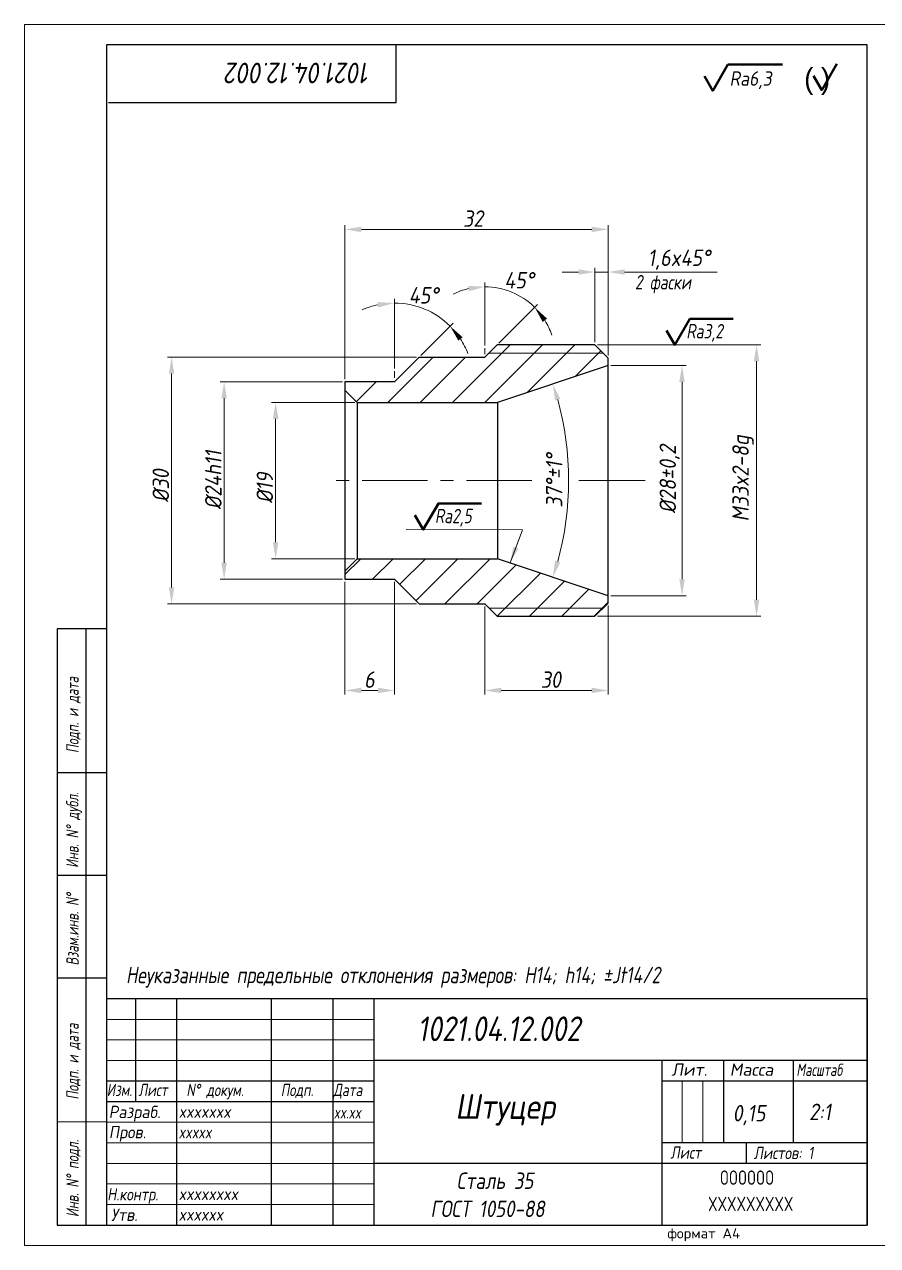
# Model space of a CAD drawing. Header units: millimetres. Extents: x 1490 to 2788, y -4564 to 680.
# Drawn here: x 1949.6 to 2157.1, y -4564.3 to -4267.3 of the extents above; entities that cross this region are included whole.
import ezdxf

# ---------------------------------------------------------------- set-up
doc = ezdxf.new("R2010")
doc.units = ezdxf.units.MM
doc.linetypes.add('CENTER', pattern=[50.8, 31.75, -6.35, 6.35, -6.35])
for name, color, linetype, lineweight in [('Ax', 1, 'CENTER', 18), ('Dim', 3, 'Continuous', 40), ('Hatch', 5, 'Continuous', 18), ('Slim', 8, 'Continuous', 18), ('Text', 2, 'Continuous', 40), ('Wide', 31, 'Continuous', 60)]:
    doc.layers.add(name, color=color, linetype=linetype, lineweight=lineweight)
doc.styles.add('курсив', font='romans.shx', dxfattribs={"oblique": 10})
doc.styles.add('курсив 0_75', font='romans.shx', dxfattribs={"width": 0.75, "oblique": 10})
doc.styles.add('курсив 0_85', font='romans.shx', dxfattribs={"width": 0.85, "oblique": 10})
doc.dimstyles.new('L.Arrow', dxfattribs={"dimtxt": 4, "dimasz": 4, "dimexe": 2, "dimexo": 0.625, "dimgap": 1, "dimtad": 1, "dimlfac": 5, "dimtxsty": 'курсив 0_85', "dimcen": 0, "dimclrd": 256, "dimclre": 256, "dimclrt": 256, "dimadec": 1, "dimazin": 0, "dimtp": 0.0165, "dimtm": 0.0075, "dimtfac": 1, "dimtmove": 0, "dimatfit": 3, "dimfxl": 1, "dimlwd": 18, "dimlwe": 18, "dimarcsym": 0})
doc.dimstyles.new('к1_1', dxfattribs={"dimtxt": 4, "dimasz": 4, "dimexe": 1, "dimexo": 0.625, "dimtad": 1, "dimtxsty": 'курсив 0_85', "dimcen": 0, "dimadec": 0, "dimazin": 0, "dimtfac": 1, "dimtmove": 0, "dimatfit": 3, "dimldrblk": 'DOTSMALL', "dimfxl": 1, "dimlwd": 18, "dimlwe": 18, "dimarcsym": 0})

# ---------------------------------------------------------------- blocks, each defined once
blk = doc.blocks.new('*D155')
at = {"layer": 'Defpoints', "color": 0, "transparency": 16777216}
for p in [(2091.53, -4350.2), (2064.63, -4359.2), (2081.49, -4386.16), (2064.63, -4397.2), (2091.53, -4406.2)]:
    blk.add_point(p, dxfattribs=at)
at = {"layer": 'Dim', "color": 0, "lineweight": 18, "transparency": 16777216}
blk.add_arc((2007.85, -4378.2), 74.07, 344.5946, 15.4054, dxfattribs=at)
at = {"layer": 'Dim', "color": 0, "transparency": 16777216}
for points in [[(2078.62, -4358.72), (2079.89, -4358.33), (2078.09, -4354.7)], [(2079.89, -4398.07), (2078.62, -4397.68), (2078.09, -4401.7)]]:
    blk.add_solid(points, dxfattribs=at)
at = {"layer": 'Dim', "color": 0, "transparency": 16777216, "insert": (2078.41, -4378.2), "char_height": 4, "attachment_point": 5, "rotation": 90, "style": 'курсив 0_85'}
blk.add_mtext('37°%%p1%%d', dxfattribs=at)
blk = doc.blocks.new('_DotSmall')
at = {"color": 0, "linetype": 'ByBlock', "const_width": 0.5}
blk.add_lwpolyline([(-122670.927, 17467.939, 1), (-122670.802, 17467.939, 1)], format="xyb", close=True, dxfattribs=at)
blk = doc.blocks.new('*D7')
at = {"layer": 'Defpoints', "color": 0, "transparency": 16777216}
for p in [(2091.53, -4350.2), (2091.53, -4406.2), (2109.5, -4406.2)]:
    blk.add_point(p, dxfattribs=at)
at = {"layer": 'Dim', "color": 0, "lineweight": 18, "transparency": 16777216}
for p, q in [((2092.15, -4350.2), (2110.5, -4350.2)), ((2109.5, -4354.2), (2109.5, -4402.2)), ((2092.15, -4406.2), (2110.5, -4406.2))]:
    blk.add_line(p, q, dxfattribs=at)
at = {"layer": 'Dim', "color": 0, "transparency": 16777216}
for points in [[(2108.84, -4354.2), (2110.17, -4354.2), (2109.5, -4350.2)], [(2108.84, -4402.2), (2110.17, -4402.2), (2109.5, -4406.2)]]:
    blk.add_solid(points, dxfattribs=at)
at = {"layer": 'Dim', "color": 0, "transparency": 16777216, "insert": (2106.5, -4377.85), "char_height": 4, "attachment_point": 5, "rotation": 90, "style": 'курсив 0_85'}
blk.add_mtext('%%c28%%p0,2', dxfattribs=at)
blk = doc.blocks.new('*D156')
at = {"layer": 'Defpoints', "color": 0, "transparency": 16777216}
for p in [(2027.53, -4402.2), (2039.53, -4402.2), (2039.53, -4429.25)]:
    blk.add_point(p, dxfattribs=at)
at = {"layer": 'Dim', "color": 0, "lineweight": 18, "transparency": 16777216}
for p, q in [((2027.53, -4402.82), (2027.53, -4430.25)), ((2039.53, -4402.82), (2039.53, -4430.25)), ((2031.53, -4429.25), (2035.53, -4429.25))]:
    blk.add_line(p, q, dxfattribs=at)
at = {"layer": 'Dim', "color": 0, "transparency": 16777216}
for points in [[(2031.53, -4428.58), (2031.53, -4429.91), (2027.53, -4429.25)], [(2035.53, -4428.58), (2035.53, -4429.91), (2039.53, -4429.25)]]:
    blk.add_solid(points, dxfattribs=at)
at = {"layer": 'Dim', "color": 0, "transparency": 16777216, "insert": (2033.46, -4426.62), "char_height": 4, "attachment_point": 5, "style": 'курсив 0_85'}
blk.add_mtext('6', dxfattribs=at)
blk = doc.blocks.new('*D8')
at = {"layer": 'Defpoints', "color": 0, "transparency": 16777216}
for p in [(2030.53, -4359.2), (2010.66, -4397.2), (2030.53, -4397.2)]:
    blk.add_point(p, dxfattribs=at)
at = {"layer": 'Dim', "color": 0, "lineweight": 18, "transparency": 16777216}
for p, q in [((2029.9, -4359.2), (2009.66, -4359.2)), ((2010.66, -4363.2), (2010.66, -4393.2)), ((2029.9, -4397.2), (2009.66, -4397.2))]:
    blk.add_line(p, q, dxfattribs=at)
at = {"layer": 'Dim', "color": 0, "transparency": 16777216}
for points in [[(2009.99, -4363.2), (2011.32, -4363.2), (2010.66, -4359.2)], [(2009.99, -4393.2), (2011.32, -4393.2), (2010.66, -4397.2)]]:
    blk.add_solid(points, dxfattribs=at)
at = {"layer": 'Dim', "color": 0, "transparency": 16777216, "insert": (2008.03, -4379.97), "char_height": 4, "attachment_point": 5, "rotation": 90, "style": 'курсив 0_85'}
blk.add_mtext('%%c19', dxfattribs=at)
blk = doc.blocks.new('*D157')
at = {"layer": 'Defpoints', "color": 0, "transparency": 16777216}
for p in [(2027.53, -4354.2), (1998.13, -4402.2), (2027.53, -4402.2)]:
    blk.add_point(p, dxfattribs=at)
at = {"layer": 'Dim', "color": 0, "lineweight": 18, "transparency": 16777216}
for p, q in [((2026.9, -4354.2), (1997.13, -4354.2)), ((1998.13, -4358.2), (1998.13, -4398.2)), ((2026.9, -4402.2), (1997.13, -4402.2))]:
    blk.add_line(p, q, dxfattribs=at)
at = {"layer": 'Dim', "color": 0, "transparency": 16777216}
for points in [[(1997.46, -4358.2), (1998.8, -4358.2), (1998.13, -4354.2)], [(1997.46, -4398.2), (1998.8, -4398.2), (1998.13, -4402.2)]]:
    blk.add_solid(points, dxfattribs=at)
at = {"layer": 'Dim', "color": 0, "transparency": 16777216, "insert": (1995.51, -4378.05), "char_height": 4, "attachment_point": 5, "rotation": 90, "style": 'курсив 0_85'}
blk.add_mtext('%%c24h11', dxfattribs=at)
blk = doc.blocks.new('*D158')
at = {"layer": 'Defpoints', "color": 0, "transparency": 16777216}
for p in [(2045.53, -4348.2), (1985.35, -4408.2), (2045.53, -4408.2)]:
    blk.add_point(p, dxfattribs=at)
at = {"layer": 'Dim', "color": 0, "lineweight": 18, "transparency": 16777216}
for p, q in [((2044.9, -4348.2), (1984.35, -4348.2)), ((1985.35, -4352.2), (1985.35, -4404.2)), ((2044.9, -4408.2), (1984.35, -4408.2))]:
    blk.add_line(p, q, dxfattribs=at)
at = {"layer": 'Dim', "color": 0, "transparency": 16777216}
for points in [[(1984.69, -4352.2), (1986.02, -4352.2), (1985.35, -4348.2)], [(1984.69, -4404.2), (1986.02, -4404.2), (1985.35, -4408.2)]]:
    blk.add_solid(points, dxfattribs=at)
at = {"layer": 'Dim', "color": 0, "transparency": 16777216, "insert": (1982.73, -4379.46), "char_height": 4, "attachment_point": 5, "rotation": 90, "style": 'курсив 0_85'}
blk.add_mtext('%%c30', dxfattribs=at)
blk = doc.blocks.new('*D159')
at = {"layer": 'Defpoints', "color": 0, "transparency": 16777216}
for p in [(2061.53, -4408.2), (2091.53, -4408), (2091.53, -4429.25)]:
    blk.add_point(p, dxfattribs=at)
at = {"layer": 'Dim', "color": 0, "lineweight": 18, "transparency": 16777216}
for p, q in [((2061.53, -4408.82), (2061.53, -4430.25)), ((2091.53, -4408.62), (2091.53, -4430.25)), ((2065.53, -4429.25), (2087.53, -4429.25))]:
    blk.add_line(p, q, dxfattribs=at)
at = {"layer": 'Dim', "color": 0, "transparency": 16777216}
for points in [[(2065.53, -4428.58), (2065.53, -4429.91), (2061.53, -4429.25)], [(2087.53, -4428.58), (2087.53, -4429.91), (2091.53, -4429.25)]]:
    blk.add_solid(points, dxfattribs=at)
at = {"layer": 'Dim', "color": 0, "transparency": 16777216, "insert": (2077.61, -4426.62), "char_height": 4, "attachment_point": 5, "style": 'курсив 0_85'}
blk.add_mtext('30', dxfattribs=at)
blk = doc.blocks.new('*D160')
at = {"layer": 'Defpoints', "color": 0, "transparency": 16777216}
for p in [(2091.53, -4317.12), (2091.53, -4348.4), (2027.53, -4354.2)]:
    blk.add_point(p, dxfattribs=at)
at = {"layer": 'Dim', "color": 0, "lineweight": 18, "transparency": 16777216}
for p, q in [((2027.53, -4353.57), (2027.53, -4316.12)), ((2031.53, -4317.12), (2087.53, -4317.12)), ((2091.53, -4347.77), (2091.53, -4316.12))]:
    blk.add_line(p, q, dxfattribs=at)
at = {"layer": 'Dim', "color": 0, "transparency": 16777216}
for points in [[(2031.53, -4316.45), (2031.53, -4317.78), (2027.53, -4317.12)], [(2087.53, -4316.45), (2087.53, -4317.78), (2091.53, -4317.12)]]:
    blk.add_solid(points, dxfattribs=at)
at = {"layer": 'Dim', "color": 0, "transparency": 16777216, "insert": (2058.7, -4314.49), "char_height": 4, "attachment_point": 5, "style": 'курсив 0_85'}
blk.add_mtext('32', dxfattribs=at)
blk = doc.blocks.new('*D9')
at = {"layer": 'Defpoints', "color": 0, "transparency": 16777216}
for p in [(2088.33, -4345.2), (2088.33, -4411.2), (2127.63, -4411.2)]:
    blk.add_point(p, dxfattribs=at)
at = {"layer": 'Dim', "color": 0, "lineweight": 18, "transparency": 16777216}
for p, q in [((2088.95, -4345.2), (2128.63, -4345.2)), ((2127.63, -4349.2), (2127.63, -4407.2)), ((2088.95, -4411.2), (2128.63, -4411.2))]:
    blk.add_line(p, q, dxfattribs=at)
at = {"layer": 'Dim', "color": 0, "transparency": 16777216}
for points in [[(2126.96, -4349.2), (2128.3, -4349.2), (2127.63, -4345.2)], [(2126.96, -4407.2), (2128.3, -4407.2), (2127.63, -4411.2)]]:
    blk.add_solid(points, dxfattribs=at)
at = {"layer": 'Dim', "color": 0, "transparency": 16777216, "insert": (2124.34, -4377.67), "char_height": 4, "attachment_point": 5, "rotation": 90, "style": 'курсив 0_85'}
blk.add_mtext('M33x2-8g', dxfattribs=at)
blk = doc.blocks.new('*D161')
at = {"layer": 'Defpoints', "color": 0, "transparency": 16777216}
for p in [(2049.12, -4337.59), (2045.53, -4348.2), (2039.53, -4351.59), (2039.53, -4353.25), (2039.53, -4354.2)]:
    blk.add_point(p, dxfattribs=at)
at = {"layer": 'Dim', "color": 0, "lineweight": 18, "transparency": 16777216}
for p, q in [((2039.53, -4350.97), (2039.53, -4334.02)), ((2045.97, -4347.76), (2053.8, -4339.93))]:
    blk.add_line(p, q, dxfattribs=at)
for start, end in [(101.9718, 113.9436), (45, 90), (21.0564, 33.0282)]:
    blk.add_arc((2039.53, -4354.2), 19.18, start, end, dxfattribs=at)
at = {"layer": 'Dim', "color": 0, "transparency": 16777216}
for points in [[(2035.48, -4334.78), (2035.62, -4336.1), (2039.53, -4335.02)], [(2055.09, -4344.17), (2056.13, -4343.33), (2053.09, -4340.64)]]:
    blk.add_solid(points, dxfattribs=at)
at = {"layer": 'Dim', "color": 0, "transparency": 16777216, "insert": (2046.68, -4333.15), "char_height": 4, "attachment_point": 5, "style": 'курсив 0_85'}
blk.add_mtext('45°', dxfattribs=at)
blk = doc.blocks.new('*D162')
at = {"layer": 'Defpoints', "color": 0, "transparency": 16777216}
for p in [(2065.97, -4331.63), (2061.53, -4345.96), (2061.53, -4347.46), (2064.53, -4345.2), (2061.53, -4348.2)]:
    blk.add_point(p, dxfattribs=at)
at = {"layer": 'Dim', "color": 0, "lineweight": 18, "transparency": 16777216}
for p, q in [((2061.53, -4345.34), (2061.53, -4330.05)), ((2064.97, -4344.76), (2074.37, -4335.36))]:
    blk.add_line(p, q, dxfattribs=at)
for start, end in [(103.3911, 116.7823), (45, 90), (18.2177, 31.6089)]:
    blk.add_arc((2061.53, -4348.2), 17.15, start, end, dxfattribs=at)
at = {"layer": 'Dim', "color": 0, "transparency": 16777216}
for points in [[(2057.48, -4330.85), (2057.63, -4332.17), (2061.53, -4331.05)], [(2075.62, -4339.62), (2076.66, -4338.8), (2073.66, -4336.07)]]:
    blk.add_solid(points, dxfattribs=at)
at = {"layer": 'Dim', "color": 0, "transparency": 16777216, "insert": (2069.92, -4329.48), "char_height": 4, "attachment_point": 5, "style": 'курсив 0_85'}
blk.add_mtext('45°', dxfattribs=at)
blk = doc.blocks.new('*D163')
at = {"layer": 'Defpoints', "color": 0, "transparency": 16777216}
for p in [(2091.53, -4327.48), (2088.33, -4345.2), (2091.53, -4348.4)]:
    blk.add_point(p, dxfattribs=at)
at = {"layer": 'Dim', "color": 0, "lineweight": 18, "transparency": 16777216}
for p, q in [((2088.33, -4344.57), (2088.33, -4326.48)), ((2091.53, -4347.77), (2091.53, -4326.48)), ((2084.33, -4327.48), (2080.33, -4327.48)), ((2088.33, -4327.48), (2091.53, -4327.48)), ((2095.53, -4327.48), (2118.08, -4327.48))]:
    blk.add_line(p, q, dxfattribs=at)
at = {"layer": 'Dim', "color": 0, "transparency": 16777216}
for points in [[(2084.33, -4326.82), (2084.33, -4328.15), (2088.33, -4327.48)], [(2095.53, -4326.82), (2095.53, -4328.15), (2091.53, -4327.48)]]:
    blk.add_solid(points, dxfattribs=at)
at = {"layer": 'Dim', "color": 0, "transparency": 16777216, "insert": (2108.8, -4324.48), "char_height": 4, "attachment_point": 5, "style": 'курсив 0_85'}
blk.add_mtext('1,6x45%%d', dxfattribs=at)

msp = doc.modelspace()

# ---------------------------------------------------------------- hatches: boundary and pattern name
at = {"layer": 'Hatch'}
h = msp.add_hatch(dxfattribs=at)
h.set_pattern_fill('ANSI31', color=256, scale=1.75, style=0)
h.set_pattern_definition([(45, (-8116.021, -1233.6354), (-3.928862, 3.928862), [])])
h.paths.add_polyline_path([(2091.5295, -4350.1998), (2091.5295, -4348.3998), (2090.3295, -4347.1998), (2062.5295, -4347.1998), (2061.5295, -4348.1998), (2045.5295, -4348.1998), (2039.5295, -4354.1998), (2027.5295, -4354.1998), (2027.5295, -4356.1998), (2030.5295, -4359.1998), (2064.6314, -4359.1998)])
h.paths.add_polyline_path([(2064.6314, -4397.1998), (2030.5295, -4397.1998), (2027.5295, -4400.1998), (2027.5295, -4402.1998), (2039.5295, -4402.1998), (2045.5295, -4408.1998), (2061.5295, -4408.1998), (2062.5295, -4409.1998), (2090.3295, -4409.1998), (2091.5295, -4407.9998), (2091.5295, -4406.1998)])
h.paths.add_polyline_path([(2090.3295, -4347.1998), (2088.3295, -4345.1998), (2064.5295, -4345.1998), (2062.5295, -4347.1998)])
h.paths.add_polyline_path([(2062.5295, -4409.1998), (2064.5295, -4411.1998), (2088.3295, -4411.1998), (2090.3295, -4409.1998)])

# ---------------------------------------------------------------- linework, layer by layer
for p, q in [((2039.974, -4286.2562), (2039.974, -4272.2562)), ((1969.974, -4286.2562), (2039.974, -4286.2562)), ((2064.5295, -4345.1998), (2061.5295, -4348.1998)), ((2088.3295, -4345.1998), (2064.5295, -4345.1998)), ((2088.3295, -4345.1998), (2091.5295, -4348.3998)), ((2039.5295, -4354.1998), (2045.5295, -4348.1998)), ((2045.5295, -4348.1998), (2061.5295, -4348.1998)), ((2091.5295, -4350.1998), (2064.6314, -4359.1998)), ((2091.5295, -4407.9998), (2091.5295, -4348.3998)), ((2027.5295, -4354.1998), (2027.5295, -4402.1998)), ((2039.5295, -4354.1998), (2027.5295, -4354.1998)), ((2030.5295, -4359.1998), (2027.5295, -4356.1998)), ((2030.5295, -4359.1998), (2064.6314, -4359.1998)), ((2030.5295, -4359.1998), (2030.5295, -4397.1998)), ((2064.6314, -4359.1998), (2064.6314, -4397.1998)), ((2030.5295, -4397.1998), (2027.5295, -4400.1998)), ((2030.5295, -4397.1998), (2064.6314, -4397.1998)), ((2091.5295, -4406.1998), (2064.6314, -4397.1998)), ((2027.5295, -4402.1998), (2039.5295, -4402.1998)), ((2039.5295, -4402.1998), (2045.5295, -4408.1998)), ((2045.5295, -4408.1998), (2061.5295, -4408.1998)), ((2064.5295, -4411.1998), (2061.5295, -4408.1998)), ((2091.5295, -4407.9998), (2088.3295, -4411.1998)), ((2064.5295, -4411.1998), (2088.3295, -4411.1998)), ((1957.5614, -4414.2623), (1957.5614, -4559.2623)), ((1969.5614, -4414.2623), (1957.5614, -4414.2623)), ((1964.5619, -4559.192), (1964.5619, -4414.2623)), ((1969.492, -4449.262), (1957.5614, -4449.2634)), ((1969.4748, -4474.262), (1957.5614, -4474.2616)), ((1957.5614, -4499.2598), (1957.5614, -4499.2598)), ((1969.5614, -4499.2619), (1957.5614, -4499.2598)), ((2154.5614, -4504.2623), (1969.5614, -4504.2623)), ((1976.5614, -4504.2623), (1976.5614, -4529.2623)), ((1986.5614, -4504.2623), (1986.5614, -4559.2623)), ((2009.5614, -4504.2623), (2009.5614, -4559.2623)), ((2024.5614, -4504.2623), (2024.5614, -4559.2623)), ((2034.5614, -4504.2623), (2034.5614, -4559.2623)), ((2154.5614, -4559.2623), (2154.5614, -4504.2623)), ((2154.5614, -4504.2623), (2154.5614, -4559.2623)), ((2104.5614, -4519.2623), (2034.5614, -4519.2623)), ((2104.5614, -4519.2623), (2104.5614, -4559.2623)), ((2154.5614, -4519.2623), (2104.5614, -4519.2623)), ((2119.5614, -4519.2623), (2119.5614, -4539.2623)), ((2136.5614, -4519.2623), (2136.5614, -4539.2623)), ((2034.5614, -4524.2623), (1969.5614, -4524.2623)), ((2154.5614, -4524.2623), (2104.5614, -4524.2623)), ((2034.5614, -4529.2623), (1969.5614, -4529.2623)), ((1969.5614, -4534.2627), (1957.5614, -4534.1932)), ((2154.5614, -4539.2623), (2104.5614, -4539.2623)), ((2125.0658, -4539.2623), (2125.0658, -4544.2623)), ((2104.5614, -4544.2623), (2034.5614, -4544.2623)), ((2154.5614, -4544.2623), (2104.5614, -4544.2623)), ((1957.5614, -4559.2623), (1969.5614, -4559.2623)), ((1969.5614, -4559.2623), (2154.5614, -4559.2623))]:
    msp.add_line(p, q)
msp.add_lwpolyline([(1969.5614, -4559.2623), (2154.5614, -4559.2623), (2154.5614, -4272.2623), (1969.5614, -4272.2623)], close=True)
at = {"layer": 'Ax', "ltscale": 0.5}
msp.add_line((2072.9869, -4378.1998), (2024.7156, -4378.1998), dxfattribs=at)
at = {"layer": 'Ax'}
msp.add_line((2100.498, -4378.1998), (2084.4106, -4378.1998), dxfattribs=at)
at = {"layer": 'Slim'}
for p, q in [((2061.5295, -4347.464), (2061.5295, -4345.9613)), ((2090.3295, -4347.1998), (2062.5295, -4347.1998)), ((2039.5295, -4353.2533), (2039.5295, -4351.5948)), ((2090.3295, -4409.1998), (2062.5295, -4409.1998)), ((2034.5614, -4509.2623), (1969.5614, -4509.2623)), ((2034.5614, -4514.2623), (1969.5614, -4514.2623)), ((2034.5614, -4519.2623), (1969.5614, -4519.2623)), ((2109.5614, -4524.2623), (2109.5614, -4539.2623)), ((2114.5614, -4524.2623), (2114.5614, -4539.2623)), ((2034.5614, -4534.2623), (1969.5614, -4534.2623)), ((2034.5614, -4539.2623), (1969.5614, -4539.2623)), ((2034.5614, -4544.2623), (1969.5614, -4544.2623)), ((2034.5614, -4549.2623), (1969.5614, -4549.2623)), ((2034.5614, -4554.2623), (1969.5614, -4554.2623))]:
    msp.add_line(p, q, dxfattribs=at)
msp.add_lwpolyline([(1949.5613, -4564.2622), (2159.5613, -4564.2622), (2159.5613, -4267.2622), (1949.5613, -4267.2622)], close=True, dxfattribs=at)
at = {"layer": 'Text'}
for points in [[(2114.957, -4279.875), (2116.9838, -4283.3855), (2120.6631, -4277.0128), (2133.9594, -4277.0128)], [(2141.4603, -4279.7266), (2143.4871, -4283.2371), (2147.1664, -4276.8644)], [(2105.6968, -4341.6892), (2107.7236, -4345.1998), (2111.4029, -4338.827), (2121.9151, -4338.827)], [(2044.5472, -4386.6303), (2046.574, -4390.1409), (2050.2533, -4383.7681), (2060.7655, -4383.7681)]]:
    msp.add_lwpolyline(points, dxfattribs=at)

# ---------------------------------------------------------------- texts
at = {"layer": 'Text', "oblique": 10}
for s, height, rotation, style, width, p in [('1021.04.12.002', 5, 180, 'курсив', 0.85, (2033.7258, -4276.5794)), ('Подп. и дата', 3, 90, 'курсив 0_75', 0.7, (1962.7513, -4444.4794)), ('Инв. N%%D дубл.', 3, 90, 'курсив 0_75', 0.7, (1962.7176, -4472.4129)), ('Взам.инв. N%%D', 3, 90, 'курсив 0_75', 0.7, (1962.7513, -4496.1413)), ('Подп. и дата', 3, 90, 'курсив 0_75', 0.7, (1962.7513, -4528.7666)), ('Инв. N%%D подл.', 3, 90, 'курсив 0_75', 0.7, (1962.7513, -4557.3393))]:
    msp.add_text(s, height=height, rotation=rotation, dxfattribs=dict(at, style=style, width=width)).set_placement(p)
for s, height, style, width, p in [('Ra6,3', 3.5, 'курсив 0_85', 0.85, (2121.0664, -4282.1654)), ('2 фаски', 3.5, 'курсив 0_75', 0.75, (2098.0419, -4331.7063)), ('Ra3,2', 3.5, 'курсив 0_75', 0.75, (2110.537, -4343.6247)), ('Ra2,5', 3.5, 'курсив 0_75', 0.75, (2049.3874, -4388.5658)), ('Неуказанные предельные отклонения размеров: H14; h14; %%PJt14/2', 4, 'курсив 0_75', 0.75, (1974.272, -4500.4482)), ('1021.04.12.002', 6, 'курсив', 0.8, (2045.1421, -4514.5312)), ('Масштаб', 3, 'курсив', 0.7, (2137.295, -4523.016)), ('Изм.', 3, 'курсив 0_75', 0.75, (1969.5614, -4527.9077)), ('Лист', 3, 'курсив 0_75', 0.75, (1977.2974, -4527.9077)), ('N%%D докум.', 3, 'курсив 0_75', 0.75, (1988.9692, -4527.9077)), ('Подп.', 3, 'курсив 0_75', 0.75, (2011.9095, -4527.9077)), ('Дата', 3, 'курсив 0_75', 0.75, (2024.6829, -4527.9077)), ('Штуцер', 6, 'курсив 0_85', 0.85, (2054.3434, -4533.4273)), ('Разраб.', 3, 'курсив', 0.9, (1970.0749, -4533.2633)), ('xxxxxxx', 3, 'курсив 0_85', 0.85, (1987.0667, -4533.1831)), ('0,15', 4, 'курсив 0_85', 0.85, (2121.8162, -4534.0646)), ('2:1', 4, 'курсив 0_85', 0.85, (2140.4164, -4533.7454)), ('Пров.', 3, 'курсив', 0.9, (1970.1009, -4538.1679)), ('xxxxx', 3, 'курсив 0_85', 0.75, (1987.0667, -4538.1831)), ('Лист', 3, 'курсив', 0.8, (2106.6628, -4543.1314)), ('Листов: 1', 3, 'курсив', 0.8, (2126.9072, -4543.2373)), ('Сталь 35', 4, 'курсив', 0.8, (2054.6555, -4550.4971)), ('Н.контр.', 3, 'курсив', 0.8, (1969.6915, -4553.2869)), ('xxxxxxxx', 3, 'курсив 0_85', 0.85, (1987.0667, -4553.1831)), ('Утв.', 3, 'курсив', 0.9, (1970.6225, -4558.2651)), (' ГОСТ 1050-88', 4, 'курсив', 0.8, (2046.1842, -4557.3309)), ('xxxxxx', 3, 'курсив 0_85', 0.85, (1987.0667, -4558.1831))]:
    msp.add_text(s, height=height, dxfattribs=dict(at, style=style, width=width)).set_placement(p)
at = {"layer": 'Text'}
msp.add_text('( )', height=5, dxfattribs=at).set_placement((2139.2174, -4282.9084))
at = {"layer": 'Text', "style": 'курсив', "oblique": 10}
for s, p in [('Лит.', (2106.9158, -4522.968)), ('Масса', (2121.1154, -4522.968))]:
    msp.add_text(s, height=3, dxfattribs=at).set_placement(p)
at = {"layer": 'Text', "ltscale": 0.8, "style": 'курсив', "oblique": 10, "width": 0.7}
msp.add_text('xx.xx', height=3, dxfattribs=at).set_placement((2024.7875, -4533.3692))
at = {"layer": 'Text', "style": 'курсив'}
msp.add_text('формат А4', height=2.5, dxfattribs=at).set_placement((2105.9427, -4562.5253))
at = {"layer": 'Wide', "lineweight": 50, "style": 'курсив', "width": 0.7}
for s, p in [('OOOOOO', (2118.713, -4549.4821)), ('XXXXXXXXX', (2115.8396, -4555.8919))]:
    msp.add_text(s, height=3.5, dxfattribs=at).set_placement(p)

# ---------------------------------------------------------------- dimensions: what is measured, and where the dimension line sits
at = {"layer": 'Dim'}
for base, p1, p2, picture, middle in [((2091.5295, -4317.1168), (2027.5295, -4354.1998), (2091.5295, -4348.3998), '*D160', (2058.6966, -4317.1168)), ((2039.5295, -4429.2464), (2027.5295, -4402.1998), (2039.5295, -4402.1998), '*D156', (2033.4565, -4429.2464))]:
    dim = msp.add_linear_dim(base=base, p1=p1, p2=p2, dimstyle='к1_1', override={"dimlfac": 0.5}, dxfattribs=at)
    dim.commit()
    dim.dimension.update_dxf_attribs({"geometry": picture, "text_midpoint": middle, "dimtype": 160})
dim = msp.add_linear_dim(base=(2091.5295, -4327.482), p1=(2088.3295, -4345.1998), p2=(2091.5295, -4348.3998), text='<>x45%%d', dimstyle='к1_1', override={"dimlfac": 0.5}, dxfattribs=at)
dim.commit()
dim.dimension.update_dxf_attribs({"geometry": '*D163', "text_midpoint": (2108.8027, -4327.482), "dimtype": 160})
for base, line1, line2, picture, middle in [((2065.9692, -4331.6307), ((2064.5295, -4345.1998), (2061.5295, -4348.1998)), ((2061.5295, -4347.464), (2061.5295, -4345.9613)), '*D162', (2069.9173, -4329.4798)), ((2049.1187, -4337.5908), ((2039.5295, -4353.2533), (2039.5295, -4351.5948)), ((2039.5295, -4354.1998), (2045.5295, -4348.1998)), '*D161', (2046.6766, -4333.146))]:
    dim = msp.add_angular_dim_2l(base=base, line1=line1, line2=line2, dimstyle='к1_1', override={"dimtmove": 1}, dxfattribs=at)
    dim.commit()
    dim.dimension.update_dxf_attribs({"geometry": picture, "text_midpoint": middle, "dimtype": 162})
for base, p1, p2, text, picture, middle in [((2127.6303, -4411.1998), (2088.3295, -4345.1998), (2088.3295, -4411.1998), 'M<>x2-8g', '*D9', (2127.6303, -4377.6691)), ((1985.3519, -4408.1998), (2045.5295, -4348.1998), (2045.5295, -4408.1998), '%%c<>', '*D158', (1985.3519, -4379.4561)), ((1998.1311, -4402.1998), (2027.5295, -4354.1998), (2027.5295, -4402.1998), '%%c<>h11', '*D157', (1998.1311, -4378.0528)), ((2010.6558, -4397.1998), (2030.5295, -4359.1998), (2030.5295, -4397.1998), '%%c<>', '*D8', (2010.6558, -4379.9718))]:
    dim = msp.add_linear_dim(base=base, p1=p1, p2=p2, angle=90, text=text, dimstyle='к1_1', override={"dimlfac": 0.5}, dxfattribs=at)
    dim.commit()
    dim.dimension.update_dxf_attribs({"geometry": picture, "text_midpoint": middle, "dimtype": 160})
dim = msp.add_angular_dim_2l(base=(2081.4861, -4386.1563), line1=((2091.5295, -4406.1998), (2064.6314, -4397.1998)), line2=((2091.5295, -4350.1998), (2064.6314, -4359.1998)), text='<>%%p1%%d', dimstyle='к1_1', override={"dimgap": 1.5, "dimtmove": 1}, dxfattribs=at)
dim.commit()
dim.dimension.update_dxf_attribs({"geometry": '*D155', "text_midpoint": (2078.4147, -4378.1998)})
dim = msp.add_linear_dim(base=(2109.5033, -4406.1998), p1=(2091.5295, -4350.1998), p2=(2091.5295, -4406.1998), angle=90, text='%%c28%%p0,2', dimstyle='к1_1', dxfattribs=at)
dim.commit()
dim.dimension.update_dxf_attribs({"geometry": '*D7', "text_midpoint": (2109.5033, -4377.8521), "dimtype": 160})
dim = msp.add_linear_dim(base=(2091.5295, -4429.2464), p1=(2061.5295, -4408.1998), p2=(2091.5295, -4407.9998), dimstyle='к1_1', dxfattribs=at)
dim.commit()
dim.dimension.update_dxf_attribs({"geometry": '*D159', "text_midpoint": (2077.6113, -4429.2464), "dimtype": 160})

# ---------------------------------------------------------------- leaders
at = {"layer": 'Slim'}
msp.add_leader([(2067.6924, -4398.224), (2070.7054, -4390.1522), (2042.4439, -4390.1409)], dimstyle='L.Arrow', dxfattribs=at)

doc.saveas('drawing.dxf')
